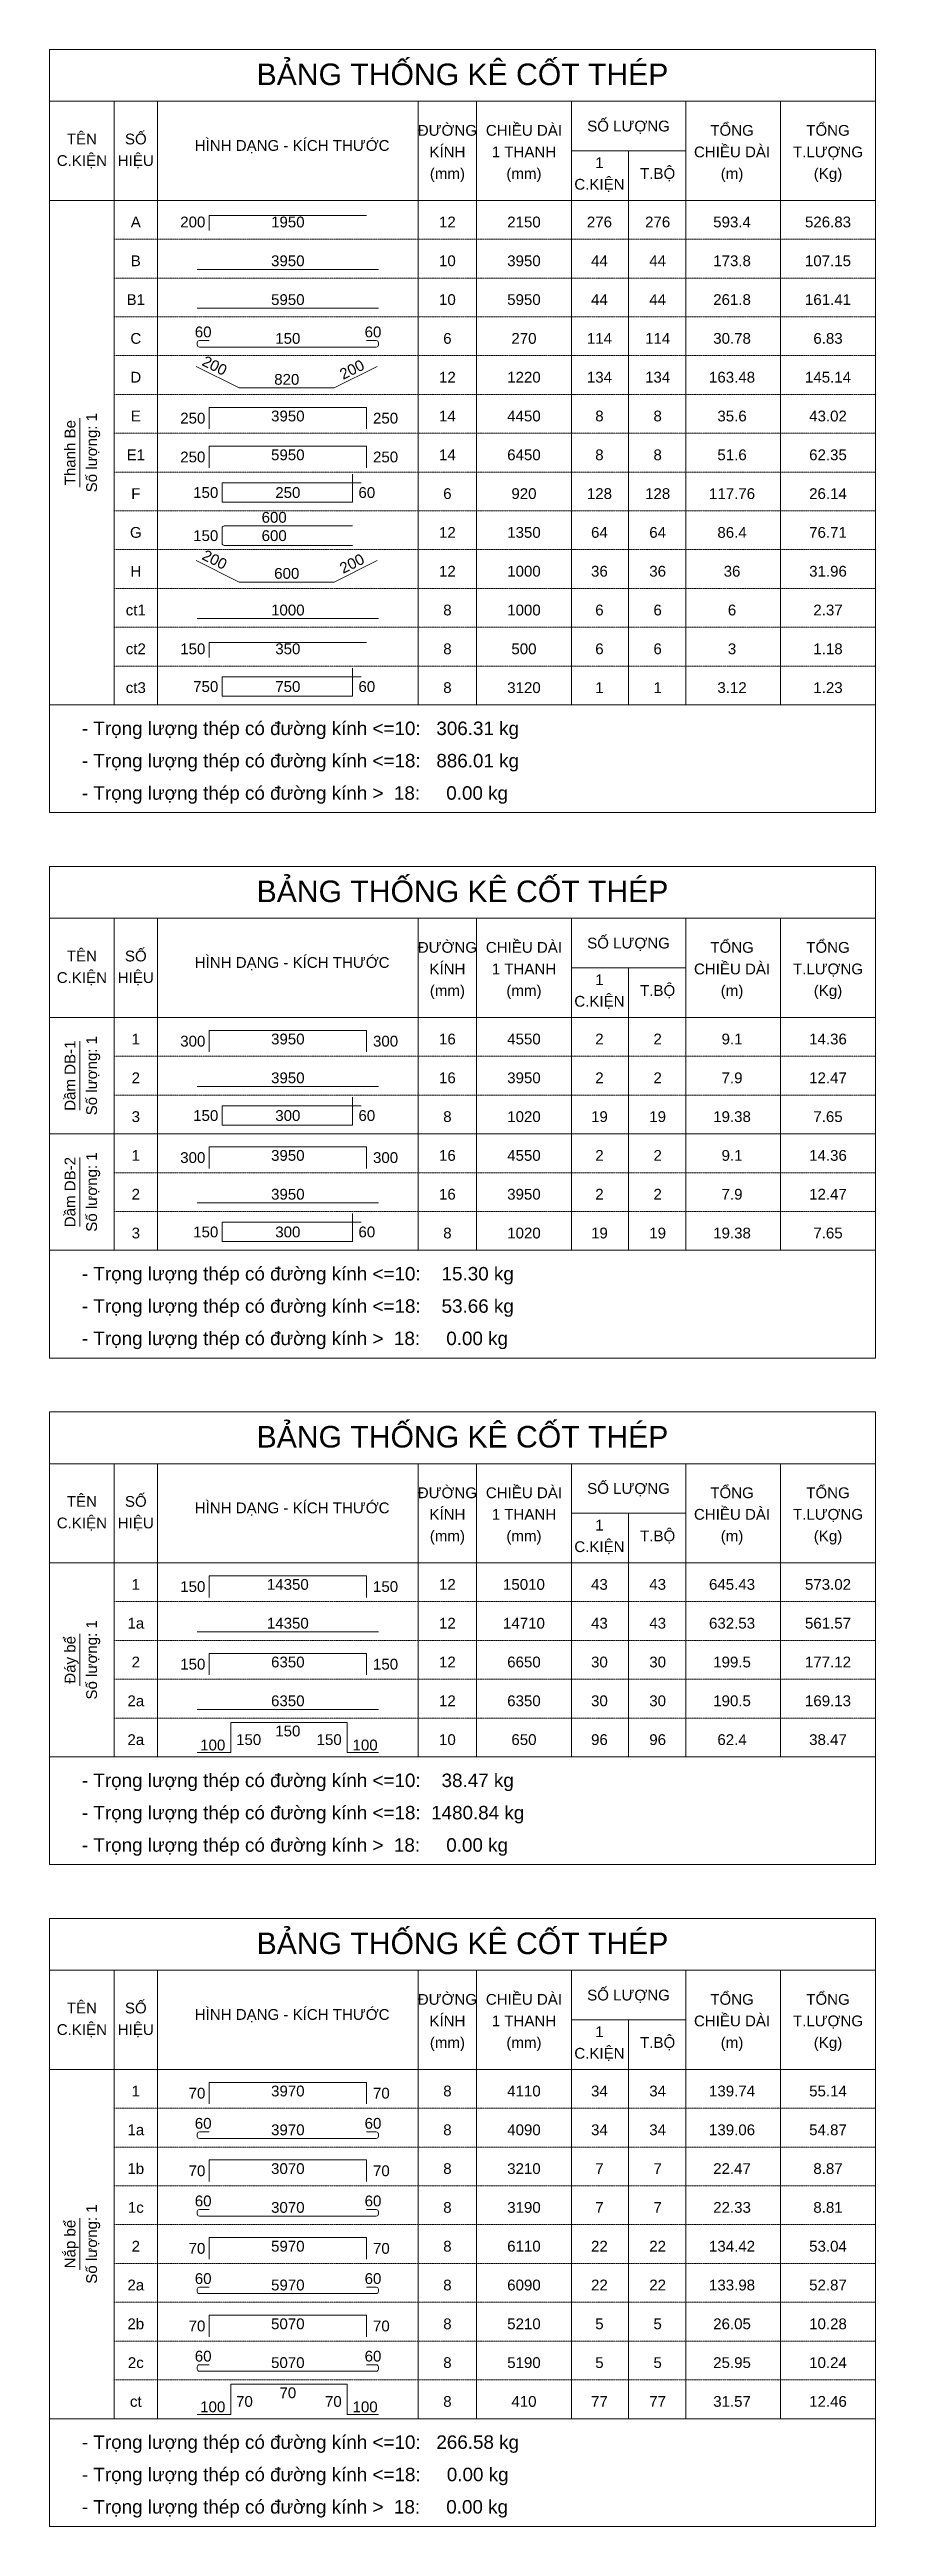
# Model space of a CAD drawing. Header units: inches. Extents: x 0 to 9575, y -1902075 to -1873350.
import ezdxf
from ezdxf.enums import TextEntityAlignment as Align

# ---------------------------------------------------------------- set-up
doc = ezdxf.new("R2010")
doc.units = ezdxf.units.IN
doc.header["$MEASUREMENT"] = 0
doc.linetypes.add('HIDDENX2', pattern=[0.75, 0.5, -0.25])
for name, color, linetype, lineweight in [('Bao', 2, 'Continuous', 0), ('NetMo', 9, 'HIDDENX2', 0), ('Steel', 4, 'Continuous', 0), ('Text', 2, 'Continuous', 0), ('TextThep', 7, 'Continuous', 0)]:
    doc.layers.add(name, color=color, linetype=linetype, lineweight=lineweight)
doc.styles.add('Hoa', font='micross.ttf')
doc.styles.add('Thuong', font='micross.ttf')

msp = doc.modelspace()

# ---------------------------------------------------------------- linework, layer by layer
at = {"layer": 'Bao'}
for p, q in [((0, -1873350), (9575, -1873350)), ((0, -1873350), (0, -1882200)), ((9575, -1873350), (9575, -1882200)), ((0, -1873950), (9575, -1873950)), ((750, -1873950), (750, -1880950)), ((1250, -1873950), (1250, -1880950)), ((4275, -1873950), (4275, -1880950)), ((4950, -1873950), (4950, -1880950)), ((6050, -1873950), (6050, -1880950)), ((7375, -1873950), (7375, -1880950)), ((8475, -1873950), (8475, -1880950)), ((6050, -1874525), (7375, -1874525)), ((6712.5, -1874525), (6712.5, -1880950)), ((0, -1875100), (9575, -1875100)), ((0, -1882825), (9575, -1882825)), ((0, -1882825), (0, -1888525)), ((9575, -1882825), (9575, -1888525)), ((0, -1883425), (9575, -1883425)), ((750, -1883425), (750, -1887275)), ((1250, -1883425), (1250, -1887275)), ((4275, -1883425), (4275, -1887275)), ((4950, -1883425), (4950, -1887275)), ((6050, -1883425), (6050, -1887275)), ((7375, -1883425), (7375, -1887275)), ((8475, -1883425), (8475, -1887275)), ((6050, -1884000), (7375, -1884000)), ((6712.5, -1884000), (6712.5, -1887275)), ((0, -1884575), (9575, -1884575)), ((0, -1889150), (9575, -1889150)), ((0, -1889150), (0, -1894400)), ((9575, -1889150), (9575, -1894400)), ((0, -1889750), (9575, -1889750)), ((750, -1889750), (750, -1893150)), ((1250, -1889750), (1250, -1893150)), ((4275, -1889750), (4275, -1893150)), ((4950, -1889750), (4950, -1893150)), ((6050, -1889750), (6050, -1893150)), ((7375, -1889750), (7375, -1893150)), ((8475, -1889750), (8475, -1893150)), ((6050, -1890325), (7375, -1890325)), ((6712.5, -1890325), (6712.5, -1893150)), ((0, -1890900), (9575, -1890900)), ((0, -1895025), (9575, -1895025)), ((0, -1895025), (0, -1902075)), ((9575, -1895025), (9575, -1902075)), ((0, -1895625), (9575, -1895625)), ((750, -1895625), (750, -1900825)), ((1250, -1895625), (1250, -1900825)), ((4275, -1895625), (4275, -1900825)), ((4950, -1895625), (4950, -1900825)), ((6050, -1895625), (6050, -1900825)), ((7375, -1895625), (7375, -1900825)), ((8475, -1895625), (8475, -1900825)), ((6050, -1896200), (7375, -1896200)), ((6712.5, -1896200), (6712.5, -1900825)), ((0, -1896775), (9575, -1896775))]:
    msp.add_line(p, q, dxfattribs=at)
at = {"layer": 'NetMo'}
for p, q in [((750, -1875550), (9575, -1875550)), ((750, -1876000), (9575, -1876000)), ((750, -1876450), (9575, -1876450)), ((750, -1876900), (9575, -1876900)), ((750, -1877350), (9575, -1877350)), ((750, -1877800), (9575, -1877800)), ((750, -1878250), (9575, -1878250)), ((750, -1878700), (9575, -1878700)), ((750, -1879150), (9575, -1879150)), ((750, -1879600), (9575, -1879600)), ((750, -1880050), (9575, -1880050)), ((750, -1880500), (9575, -1880500)), ((750, -1880950), (9575, -1880950)), ((750, -1885025), (9575, -1885025)), ((750, -1885475), (9575, -1885475)), ((750, -1885925), (9575, -1885925)), ((750, -1886375), (9575, -1886375)), ((750, -1886825), (9575, -1886825)), ((750, -1887275), (9575, -1887275)), ((750, -1891350), (9575, -1891350)), ((750, -1891800), (9575, -1891800)), ((750, -1892250), (9575, -1892250)), ((750, -1892700), (9575, -1892700)), ((750, -1893150), (9575, -1893150)), ((750, -1897225), (9575, -1897225)), ((750, -1897675), (9575, -1897675)), ((750, -1898125), (9575, -1898125)), ((750, -1898575), (9575, -1898575)), ((750, -1899025), (9575, -1899025)), ((750, -1899475), (9575, -1899475)), ((750, -1899925), (9575, -1899925)), ((750, -1900375), (9575, -1900375)), ((750, -1900825), (9575, -1900825))]:
    msp.add_line(p, q, dxfattribs=at)
at = {"layer": 'Steel'}
for points in [[(1850, -1875450), (1850, -1875275), (3675, -1875275)], [(1712.5, -1875900), (3812.5, -1875900)], [(1712.5, -1876350), (3812.5, -1876350)], [(1700, -1877025), (2200, -1877275), (3300, -1877275), (3800, -1877025)], [(1850, -1877750), (1850, -1877500), (3675, -1877500), (3675, -1877750)], [(1850, -1878200), (1850, -1877950), (3675, -1877950), (3675, -1878200)], [(3612.5, -1878375), (2000, -1878375), (2000, -1878600), (3512.5, -1878600), (3512.5, -1878275)], [(1700, -1879275), (2200, -1879525), (3300, -1879525), (3800, -1879275)], [(1712.5, -1879950), (3812.5, -1879950)], [(1850, -1880400), (1850, -1880225), (3675, -1880225)], [(3612.5, -1880625), (2000, -1880625), (2000, -1880850), (3512.5, -1880850), (3512.5, -1880525)], [(1850, -1884975), (1850, -1884725), (3675, -1884725), (3675, -1884975)], [(1712.5, -1885375), (3812.5, -1885375)], [(3612.5, -1885600), (2000, -1885600), (2000, -1885825), (3512.5, -1885825), (3512.5, -1885500)], [(1850, -1886325), (1850, -1886075), (3675, -1886075), (3675, -1886325)], [(1712.5, -1886725), (3812.5, -1886725)], [(3612.5, -1886950), (2000, -1886950), (2000, -1887175), (3512.5, -1887175), (3512.5, -1886850)], [(1850, -1891300), (1850, -1891050), (3675, -1891050), (3675, -1891300)], [(1712.5, -1891700), (3812.5, -1891700)], [(1850, -1892200), (1850, -1891950), (3675, -1891950), (3675, -1892200)], [(1712.5, -1892600), (3812.5, -1892600)], [(1712.5, -1893100), (2100, -1893100), (2100, -1892750), (3450, -1892750), (3450, -1893100), (3812.5, -1893100)], [(1850, -1897175), (1850, -1896925), (3675, -1896925), (3675, -1897175)], [(1850, -1898075), (1850, -1897825), (3675, -1897825), (3675, -1898075)], [(1850, -1898975), (1850, -1898725), (3675, -1898725), (3675, -1898975)], [(1850, -1899875), (1850, -1899625), (3675, -1899625), (3675, -1899875)], [(1712.5, -1900775), (2100, -1900775), (2100, -1900425), (3450, -1900425), (3450, -1900775), (3812.5, -1900775)]]:
    msp.add_lwpolyline(points, dxfattribs=at)
for points in [[(1850, -1876725), (1737.5, -1876725, 0.4142136), (1712.5, -1876750), (1712.5, -1876775, 0.4142136), (1737.5, -1876800), (3787.5, -1876800, 0.4142136), (3812.5, -1876775), (3812.5, -1876750, 0.4142136), (3787.5, -1876725), (3675, -1876725)], [(3512.5, -1878875), (2025, -1878875, 0.4142136), (2000, -1878900), (2000, -1879075, 0.4142136), (2025, -1879100), (3512.5, -1879100)], [(1850, -1897500), (1737.5, -1897500, 0.4142136), (1712.5, -1897525), (1712.5, -1897550, 0.4142136), (1737.5, -1897575), (3787.5, -1897575, 0.4142136), (3812.5, -1897550), (3812.5, -1897525, 0.4142136), (3787.5, -1897500), (3675, -1897500)], [(1850, -1898400), (1737.5, -1898400, 0.4142136), (1712.5, -1898425), (1712.5, -1898450, 0.4142136), (1737.5, -1898475), (3787.5, -1898475, 0.4142136), (3812.5, -1898450), (3812.5, -1898425, 0.4142136), (3787.5, -1898400), (3675, -1898400)], [(1850, -1899300), (1737.5, -1899300, 0.4142136), (1712.5, -1899325), (1712.5, -1899350, 0.4142136), (1737.5, -1899375), (3787.5, -1899375, 0.4142136), (3812.5, -1899350), (3812.5, -1899325, 0.4142136), (3787.5, -1899300), (3675, -1899300)], [(1850, -1900200), (1737.5, -1900200, 0.4142136), (1712.5, -1900225), (1712.5, -1900250, 0.4142136), (1737.5, -1900275), (3787.5, -1900275, 0.4142136), (3812.5, -1900250), (3812.5, -1900225, 0.4142136), (3787.5, -1900200), (3675, -1900200)]]:
    msp.add_lwpolyline(points, format="xyb", dxfattribs=at)
at = {"layer": 'Text'}
for p, q in [((350, -1878425), (350, -1877625)), ((0, -1880950), (9575, -1880950)), ((0, -1880950), (9575, -1880950)), ((0, -1882200), (9575, -1882200)), ((350, -1885650), (350, -1884850)), ((0, -1885925), (9575, -1885925)), ((350, -1887000), (350, -1886200)), ((0, -1887275), (9575, -1887275)), ((0, -1887275), (9575, -1887275)), ((0, -1888525), (9575, -1888525)), ((350, -1892325), (350, -1891725)), ((0, -1893150), (9575, -1893150)), ((0, -1893150), (9575, -1893150)), ((0, -1894400), (9575, -1894400)), ((350, -1899100), (350, -1898500)), ((0, -1900825), (9575, -1900825)), ((0, -1900825), (9575, -1900825)), ((0, -1902075), (9575, -1902075))]:
    msp.add_line(p, q, dxfattribs=at)

# ---------------------------------------------------------------- texts
at = {"layer": 'Text', "color": 4, "style": 'Hoa'}
for p in [(4787.5, -1873762.5), (4787.5, -1883237.5), (4787.5, -1889562.5), (4787.5, -1895437.5)]:
    msp.add_text('BẢNG THỐNG KÊ CỐT THÉP', height=250, dxfattribs=at).set_placement(p, align=Align.CENTER)
at = {"layer": 'Text'}
for s, style, p in [('TÊN', 'Hoa', (375, -1874450)), ('SỐ', 'Hoa', (1000, -1874450)), ('ĐƯỜNG', 'Hoa', (4612.5, -1874350)), ('CHIỀU DÀI', 'Hoa', (5500, -1874350)), ('SỐ LƯỢNG', 'Hoa', (6712.5, -1874300)), ('TỔNG', 'Hoa', (7912.5, -1874350)), ('TỔNG', 'Hoa', (9025, -1874350)), ('C.KIỆN', 'Hoa', (375, -1874700)), ('HIỆU', 'Hoa', (1000, -1874700)), ('HÌNH DẠNG - KÍCH THƯỚC', 'Hoa', (2812.5, -1874525)), ('KÍNH', 'Hoa', (4612.5, -1874600)), ('1 THANH', 'Hoa', (5500, -1874600)), ('CHIỀU DÀI', 'Hoa', (7912.5, -1874600)), ('T.LƯỢNG', 'Hoa', (9025, -1874600)), ('(mm)', 'Thuong', (4612.5, -1874850)), ('(mm)', 'Thuong', (5500, -1874850)), ('C.KIỆN', 'Hoa', (6375, -1874975)), ('1', 'Hoa', (6375, -1874725)), ('T.BỘ', 'Hoa', (7050, -1874850)), ('(m)', 'Thuong', (7912.5, -1874850)), ('(Kg)', 'Thuong', (9025, -1874850)), ('TÊN', 'Hoa', (375, -1883925)), ('SỐ', 'Hoa', (1000, -1883925)), ('ĐƯỜNG', 'Hoa', (4612.5, -1883825)), ('CHIỀU DÀI', 'Hoa', (5500, -1883825)), ('SỐ LƯỢNG', 'Hoa', (6712.5, -1883775)), ('TỔNG', 'Hoa', (7912.5, -1883825)), ('TỔNG', 'Hoa', (9025, -1883825)), ('C.KIỆN', 'Hoa', (375, -1884175)), ('HIỆU', 'Hoa', (1000, -1884175)), ('HÌNH DẠNG - KÍCH THƯỚC', 'Hoa', (2812.5, -1884000)), ('KÍNH', 'Hoa', (4612.5, -1884075)), ('1 THANH', 'Hoa', (5500, -1884075)), ('CHIỀU DÀI', 'Hoa', (7912.5, -1884075)), ('T.LƯỢNG', 'Hoa', (9025, -1884075)), ('(mm)', 'Thuong', (4612.5, -1884325)), ('(mm)', 'Thuong', (5500, -1884325)), ('C.KIỆN', 'Hoa', (6375, -1884450)), ('1', 'Hoa', (6375, -1884200)), ('T.BỘ', 'Hoa', (7050, -1884325)), ('(m)', 'Thuong', (7912.5, -1884325)), ('(Kg)', 'Thuong', (9025, -1884325)), ('TÊN', 'Hoa', (375, -1890250)), ('SỐ', 'Hoa', (1000, -1890250)), ('ĐƯỜNG', 'Hoa', (4612.5, -1890150)), ('CHIỀU DÀI', 'Hoa', (5500, -1890150)), ('SỐ LƯỢNG', 'Hoa', (6712.5, -1890100)), ('TỔNG', 'Hoa', (7912.5, -1890150)), ('TỔNG', 'Hoa', (9025, -1890150)), ('C.KIỆN', 'Hoa', (375, -1890500)), ('HIỆU', 'Hoa', (1000, -1890500)), ('HÌNH DẠNG - KÍCH THƯỚC', 'Hoa', (2812.5, -1890325)), ('KÍNH', 'Hoa', (4612.5, -1890400)), ('1 THANH', 'Hoa', (5500, -1890400)), ('CHIỀU DÀI', 'Hoa', (7912.5, -1890400)), ('T.LƯỢNG', 'Hoa', (9025, -1890400)), ('(mm)', 'Thuong', (4612.5, -1890650)), ('(mm)', 'Thuong', (5500, -1890650)), ('C.KIỆN', 'Hoa', (6375, -1890775)), ('1', 'Hoa', (6375, -1890525)), ('T.BỘ', 'Hoa', (7050, -1890650)), ('(m)', 'Thuong', (7912.5, -1890650)), ('(Kg)', 'Thuong', (9025, -1890650)), ('SỐ LƯỢNG', 'Hoa', (6712.5, -1895975)), ('TÊN', 'Hoa', (375, -1896125)), ('SỐ', 'Hoa', (1000, -1896125)), ('HÌNH DẠNG - KÍCH THƯỚC', 'Hoa', (2812.5, -1896200)), ('ĐƯỜNG', 'Hoa', (4612.5, -1896025)), ('KÍNH', 'Hoa', (4612.5, -1896275)), ('CHIỀU DÀI', 'Hoa', (5500, -1896025)), ('CHIỀU DÀI', 'Hoa', (7912.5, -1896275)), ('TỔNG', 'Hoa', (7912.5, -1896025)), ('TỔNG', 'Hoa', (9025, -1896025)), ('C.KIỆN', 'Hoa', (375, -1896375)), ('HIỆU', 'Hoa', (1000, -1896375)), ('(mm)', 'Thuong', (4612.5, -1896525)), ('1 THANH', 'Hoa', (5500, -1896275)), ('(mm)', 'Thuong', (5500, -1896525)), ('1', 'Hoa', (6375, -1896400)), ('T.BỘ', 'Hoa', (7050, -1896525)), ('(m)', 'Thuong', (7912.5, -1896525)), ('T.LƯỢNG', 'Hoa', (9025, -1896275)), ('(Kg)', 'Thuong', (9025, -1896525)), ('C.KIỆN', 'Hoa', (6375, -1896650))]:
    msp.add_text(s, height=125, dxfattribs=dict(at, style=style)).set_placement(p, align=Align.CENTER)
at = {"layer": 'Text', "style": 'Hoa'}
for s, p in [('Thanh Be', (300, -1878025)), ('Số lượng: 1', (550, -1878025)), ('Dầm DB-1', (300, -1885250)), ('Số lượng: 1', (550, -1885250)), ('Dầm DB-2', (300, -1886600)), ('Số lượng: 1', (550, -1886600)), ('Đáy bể', (300, -1892025)), ('Số lượng: 1', (550, -1892025)), ('Số lượng: 1', (550, -1898800)), ('Nắp bể', (300, -1898800))]:
    msp.add_text(s, height=125, rotation=90.00021, dxfattribs=at).set_placement(p, align=Align.CENTER)
for s, p in [('- Trọng lượng thép có đường kính <=10:   306.31 kg', (375, -1881300)), ('- Trọng lượng thép có đường kính <=18:   886.01 kg', (375, -1881675)), ('- Trọng lượng thép có đường kính >  18:     0.00 kg', (375, -1882050)), ('- Trọng lượng thép có đường kính <=10:    15.30 kg', (375, -1887625)), ('- Trọng lượng thép có đường kính <=18:    53.66 kg', (375, -1888000)), ('- Trọng lượng thép có đường kính >  18:     0.00 kg', (375, -1888375)), ('- Trọng lượng thép có đường kính <=10:    38.47 kg', (375, -1893500)), ('- Trọng lượng thép có đường kính <=18:  1480.84 kg', (375, -1893875)), ('- Trọng lượng thép có đường kính >  18:     0.00 kg', (375, -1894250)), ('- Trọng lượng thép có đường kính <=10:   266.58 kg', (375, -1901175)), ('- Trọng lượng thép có đường kính <=18:     0.00 kg', (375, -1901550)), ('- Trọng lượng thép có đường kính >  18:     0.00 kg', (375, -1901925))]:
    msp.add_text(s, height=156.25, dxfattribs=at).set_placement(p)
at = {"layer": 'TextThep', "style": 'Hoa'}
for s, p in [('A', (1000, -1875450)), ('1950', (2762.5, -1875450)), ('12', (4612.5, -1875450)), ('B', (1000, -1875900)), ('3950', (2762.5, -1875900)), ('10', (4612.5, -1875900)), ('3950', (5500, -1875900)), ('44', (6375, -1875900)), ('44', (7050, -1875900)), ('173.8', (7912.5, -1875900)), ('107.15', (9025, -1875900)), ('B1', (1000, -1876350)), ('5950', (2762.5, -1876350)), ('10', (4612.5, -1876350)), ('5950', (5500, -1876350)), ('44', (6375, -1876350)), ('44', (7050, -1876350)), ('261.8', (7912.5, -1876350)), ('161.41', (9025, -1876350)), ('60', (1781.2, -1876725)), ('60', (3750, -1876725)), ('C', (1000, -1876800)), ('150', (2762.5, -1876800)), ('6', (4612.5, -1876800)), ('D', (1000, -1877250)), ('820', (2750, -1877275)), ('12', (4612.5, -1877250)), ('E', (1000, -1877700)), ('3950', (2762.5, -1877700)), ('14', (4612.5, -1877700)), ('E1', (1000, -1878150)), ('5950', (2762.5, -1878150)), ('14', (4612.5, -1878150)), ('F', (1000, -1878600)), ('250', (2762.5, -1878587.5)), ('6', (4612.5, -1878600)), ('G', (1000, -1879050)), ('12', (4612.5, -1879050)), ('H', (1000, -1879500)), ('600', (2750, -1879525)), ('12', (4612.5, -1879500)), ('ct1', (1000, -1879950)), ('1000', (2762.5, -1879950)), ('8', (4612.5, -1879950)), ('1000', (5500, -1879950)), ('6', (6375, -1879950)), ('6', (7050, -1879950)), ('6', (7912.5, -1879950)), ('2.37', (9025, -1879950)), ('ct2', (1000, -1880400)), ('350', (2762.5, -1880400)), ('8', (4612.5, -1880400)), ('ct3', (1000, -1880850)), ('750', (2762.5, -1880837.5)), ('8', (4612.5, -1880850)), ('1', (1000, -1884925)), ('3950', (2762.5, -1884925)), ('16', (4612.5, -1884925)), ('2', (1000, -1885375)), ('3950', (2762.5, -1885375)), ('16', (4612.5, -1885375)), ('3950', (5500, -1885375)), ('2', (6375, -1885375)), ('2', (7050, -1885375)), ('7.9', (7912.5, -1885375)), ('12.47', (9025, -1885375)), ('3', (1000, -1885825)), ('300', (2762.5, -1885812.5)), ('8', (4612.5, -1885825)), ('1', (1000, -1886275)), ('3950', (2762.5, -1886275)), ('16', (4612.5, -1886275)), ('2', (1000, -1886725)), ('3950', (2762.5, -1886725)), ('16', (4612.5, -1886725)), ('3950', (5500, -1886725)), ('2', (6375, -1886725)), ('2', (7050, -1886725)), ('7.9', (7912.5, -1886725)), ('12.47', (9025, -1886725)), ('3', (1000, -1887175)), ('300', (2762.5, -1887162.5)), ('8', (4612.5, -1887175)), ('1', (1000, -1891250)), ('14350', (2762.5, -1891250)), ('12', (4612.5, -1891250)), ('1a', (1000, -1891700)), ('14350', (2762.5, -1891700)), ('12', (4612.5, -1891700)), ('14710', (5500, -1891700)), ('43', (6375, -1891700)), ('43', (7050, -1891700)), ('632.53', (7912.5, -1891700)), ('561.57', (9025, -1891700)), ('2', (1000, -1892150)), ('6350', (2762.5, -1892150)), ('12', (4612.5, -1892150)), ('2a', (1000, -1892600)), ('6350', (2762.5, -1892600)), ('12', (4612.5, -1892600)), ('6350', (5500, -1892600)), ('30', (6375, -1892600)), ('30', (7050, -1892600)), ('190.5', (7912.5, -1892600)), ('169.13', (9025, -1892600)), ('2a', (1000, -1893050)), ('10', (4612.5, -1893050)), ('1', (1000, -1897125)), ('3970', (2762.5, -1897125)), ('8', (4612.5, -1897125)), ('1a', (1000, -1897575)), ('60', (1781.2, -1897500)), ('3970', (2762.5, -1897575)), ('60', (3750, -1897500)), ('8', (4612.5, -1897575)), ('1b', (1000, -1898025)), ('3070', (2762.5, -1898025)), ('8', (4612.5, -1898025)), ('1c', (1000, -1898475)), ('60', (1781.2, -1898400)), ('3070', (2762.5, -1898475)), ('60', (3750, -1898400)), ('8', (4612.5, -1898475)), ('2', (1000, -1898925)), ('5970', (2762.5, -1898925)), ('8', (4612.5, -1898925)), ('2a', (1000, -1899375)), ('60', (1781.2, -1899300)), ('5970', (2762.5, -1899375)), ('60', (3750, -1899300)), ('8', (4612.5, -1899375)), ('2b', (1000, -1899825)), ('5070', (2762.5, -1899825)), ('8', (4612.5, -1899825)), ('2c', (1000, -1900275)), ('60', (1781.2, -1900200)), ('5070', (2762.5, -1900275)), ('60', (3750, -1900200)), ('8', (4612.5, -1900275)), ('ct', (1000, -1900725)), ('8', (4612.5, -1900725))]:
    msp.add_text(s, height=125, dxfattribs=at).set_placement(p, align=Align.BOTTOM_CENTER)
for s, p in [('200', (1806.2, -1875450)), ('250', (1806.2, -1877725)), ('250', (1806.2, -1878175)), ('150', (1956.2, -1878587.5)), ('600', (2750, -1878875)), ('150', (1956.2, -1879087.5)), ('600', (2750, -1879087.5)), ('150', (1806.2, -1880400)), ('750', (1956.2, -1880837.5)), ('300', (1806.2, -1884950)), ('150', (1956.2, -1885812.5)), ('300', (1806.2, -1886300)), ('150', (1956.2, -1887162.5)), ('150', (1806.2, -1891275)), ('150', (1806.2, -1892175)), ('70', (1806.2, -1897150)), ('70', (1806.2, -1898050)), ('70', (1806.2, -1898950)), ('70', (1806.2, -1899850))]:
    msp.add_text(s, height=125, dxfattribs=at).set_placement(p, align=Align.BOTTOM_RIGHT)
at = {"layer": 'TextThep', "color": 7, "style": 'Hoa'}
for s, p in [('2150', (5500, -1875450)), ('276', (6375, -1875450)), ('276', (7050, -1875450)), ('593.4', (7912.5, -1875450)), ('526.83', (9025, -1875450)), ('270', (5500, -1876800)), ('114', (6375, -1876800)), ('114', (7050, -1876800)), ('30.78', (7912.5, -1876800)), ('6.83', (9025, -1876800)), ('1220', (5500, -1877250)), ('134', (6375, -1877250)), ('134', (7050, -1877250)), ('163.48', (7912.5, -1877250)), ('145.14', (9025, -1877250)), ('4450', (5500, -1877700)), ('8', (6375, -1877700)), ('8', (7050, -1877700)), ('35.6', (7912.5, -1877700)), ('43.02', (9025, -1877700)), ('6450', (5500, -1878150)), ('8', (6375, -1878150)), ('8', (7050, -1878150)), ('51.6', (7912.5, -1878150)), ('62.35', (9025, -1878150)), ('920', (5500, -1878600)), ('128', (6375, -1878600)), ('128', (7050, -1878600)), ('117.76', (7912.5, -1878600)), ('26.14', (9025, -1878600)), ('1350', (5500, -1879050)), ('64', (6375, -1879050)), ('64', (7050, -1879050)), ('86.4', (7912.5, -1879050)), ('76.71', (9025, -1879050)), ('1000', (5500, -1879500)), ('36', (6375, -1879500)), ('36', (7050, -1879500)), ('36', (7912.5, -1879500)), ('31.96', (9025, -1879500)), ('500', (5500, -1880400)), ('6', (6375, -1880400)), ('6', (7050, -1880400)), ('3', (7912.5, -1880400)), ('1.18', (9025, -1880400)), ('3120', (5500, -1880850)), ('1', (6375, -1880850)), ('1', (7050, -1880850)), ('3.12', (7912.5, -1880850)), ('1.23', (9025, -1880850)), ('4550', (5500, -1884925)), ('2', (6375, -1884925)), ('2', (7050, -1884925)), ('9.1', (7912.5, -1884925)), ('14.36', (9025, -1884925)), ('1020', (5500, -1885825)), ('19', (6375, -1885825)), ('19', (7050, -1885825)), ('19.38', (7912.5, -1885825)), ('7.65', (9025, -1885825)), ('4550', (5500, -1886275)), ('2', (6375, -1886275)), ('2', (7050, -1886275)), ('9.1', (7912.5, -1886275)), ('14.36', (9025, -1886275)), ('1020', (5500, -1887175)), ('19', (6375, -1887175)), ('19', (7050, -1887175)), ('19.38', (7912.5, -1887175)), ('7.65', (9025, -1887175)), ('15010', (5500, -1891250)), ('43', (6375, -1891250)), ('43', (7050, -1891250)), ('645.43', (7912.5, -1891250)), ('573.02', (9025, -1891250)), ('6650', (5500, -1892150)), ('30', (6375, -1892150)), ('30', (7050, -1892150)), ('199.5', (7912.5, -1892150)), ('177.12', (9025, -1892150)), ('650', (5500, -1893050)), ('96', (6375, -1893050)), ('96', (7050, -1893050)), ('62.4', (7912.5, -1893050)), ('38.47', (9025, -1893050)), ('4110', (5500, -1897125)), ('34', (6375, -1897125)), ('34', (7050, -1897125)), ('139.74', (7912.5, -1897125)), ('55.14', (9025, -1897125)), ('4090', (5500, -1897575)), ('34', (6375, -1897575)), ('34', (7050, -1897575)), ('139.06', (7912.5, -1897575)), ('54.87', (9025, -1897575)), ('3210', (5500, -1898025)), ('22.47', (7912.5, -1898025)), ('8.87', (9025, -1898025)), ('7', (6375, -1898025)), ('7', (7050, -1898025)), ('3190', (5500, -1898475)), ('7', (6375, -1898475)), ('7', (7050, -1898475)), ('22.33', (7912.5, -1898475)), ('8.81', (9025, -1898475)), ('6110', (5500, -1898925)), ('22', (6375, -1898925)), ('22', (7050, -1898925)), ('134.42', (7912.5, -1898925)), ('53.04', (9025, -1898925)), ('6090', (5500, -1899375)), ('22', (6375, -1899375)), ('22', (7050, -1899375)), ('133.98', (7912.5, -1899375)), ('52.87', (9025, -1899375)), ('5210', (5500, -1899825)), ('5', (6375, -1899825)), ('5', (7050, -1899825)), ('26.05', (7912.5, -1899825)), ('10.28', (9025, -1899825)), ('5190', (5500, -1900275)), ('5', (6375, -1900275)), ('5', (7050, -1900275)), ('25.95', (7912.5, -1900275)), ('10.24', (9025, -1900275)), ('410', (5500, -1900725)), ('77', (6375, -1900725)), ('77', (7050, -1900725)), ('31.57', (7912.5, -1900725)), ('12.46', (9025, -1900725))]:
    msp.add_text(s, height=125, dxfattribs=at).set_placement(p, align=Align.BOTTOM_CENTER)
at = {"layer": 'TextThep', "style": 'Hoa'}
for p in [(2000, -1877170), (2000, -1879420)]:
    msp.add_text('200', height=125, rotation=333.52941, dxfattribs=at).set_placement(p, align=Align.BOTTOM_RIGHT)
for p in [(3550, -1877150), (3550, -1879400)]:
    msp.add_text('200', height=125, rotation=26.47059, dxfattribs=at).set_placement(p, align=Align.BOTTOM_CENTER)
for s, p in [('250', (3750, -1877725)), ('250', (3750, -1878175)), ('60', (3581.2, -1878587.5)), ('60', (3581.2, -1880837.5)), ('300', (3750, -1884950)), ('60', (3581.2, -1885812.5)), ('300', (3750, -1886300)), ('60', (3581.2, -1887162.5)), ('150', (3750, -1891275)), ('150', (3750, -1892175)), ('70', (3750, -1897150)), ('70', (3750, -1898050)), ('70', (3750, -1898950)), ('70', (3750, -1899850))]:
    msp.add_text(s, height=125, dxfattribs=at).set_placement(p, align=Align.BOTTOM_LEFT)
for s, p in [('100', (2037.5, -1893075)), ('150', (3387.5, -1893012.5)), ('100', (2037.5, -1900750)), ('70', (3387.5, -1900687.5))]:
    msp.add_text(s, height=125, dxfattribs=at).set_placement(p, align=Align.RIGHT)
for s, p in [('150', (2162.5, -1893012.5)), ('100', (3512.5, -1893075)), ('70', (2162.5, -1900687.5)), ('100', (3512.5, -1900750))]:
    msp.add_text(s, height=125, dxfattribs=at).set_placement(p)
for s, p in [('150', (2762.5, -1892912.5)), ('70', (2762.5, -1900587.5))]:
    msp.add_text(s, height=125, dxfattribs=at).set_placement(p, align=Align.CENTER)

doc.saveas('drawing.dxf')
